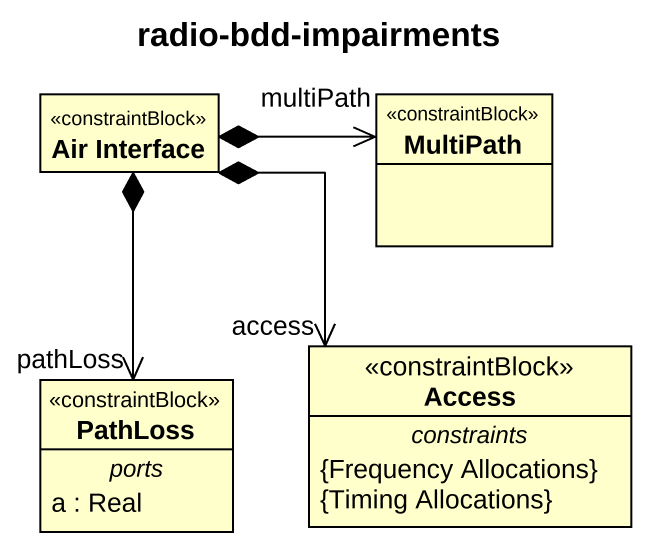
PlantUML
@startuml
title radio-bdd-impairments
hide circle
hide empty members
class "Air Interface" as Air_Interface <<constraintBlock>>
class MultiPath <<constraintBlock>>
class Access <<constraintBlock>> {
  -- constraints --
  {Frequency Allocations}
  {Timing Allocations}
}
class PathLoss <<constraintBlock>> {
  -- ports --
  a : Real
}
MultiPath "multiPath" <-left-* Air_Interface
Access "access" <-up-* Air_Interface
PathLoss "pathLoss" <-up-* Air_Interface
@enduml
